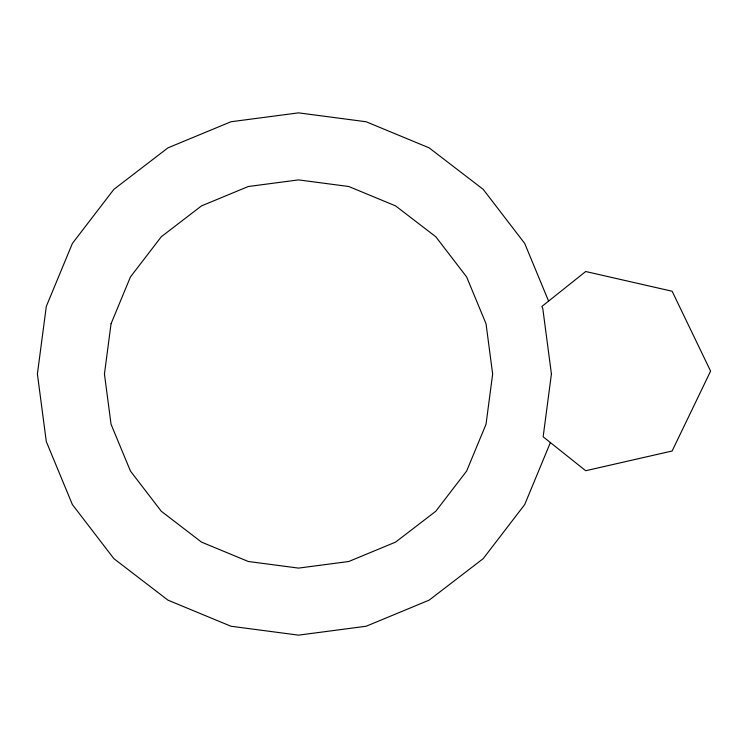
<?xml version="1.0" encoding="UTF-8"?>
<svg xmlns="http://www.w3.org/2000/svg" width="748" height="748" viewBox="0 0 748 748"><rect width="100%" height="100%" fill="white"/><g stroke="black" fill="none" stroke-linecap="round" stroke-linejoin="round"><path stroke-width="1.12" d="M550.388 442.564L524.703 504.573L483.199 558.653L429.118 600.158L366.137 626.244L298.546 635.145L230.954 626.244L167.973 600.158L113.883 558.653L72.388 504.573L46.301 441.591L37.4 374L46.301 306.409L72.388 243.427L113.883 189.347L167.973 147.842L230.954 121.756L298.546 112.855L366.137 121.756L429.118 147.842L483.199 189.347L524.703 243.427L548.593 301.107M111.05 323.762L104.44 374L111.05 424.238L130.442 471.053L161.288 511.249L201.493 542.104L248.308 561.496L298.546 568.106L348.783 561.496L395.599 542.104L435.794 511.249L466.64 471.053L486.032 424.238L492.651 374L486.032 323.762L466.64 276.947L435.794 236.751L395.599 205.896L348.783 186.504L298.546 179.894L248.308 186.504L201.493 205.896L161.288 236.751L130.442 276.947L111.05 323.762M551.416 374L543.151 436.795L585.703 470.726L672.134 450.997L710.6 371.12L672.134 291.243L585.703 271.515L541.917 306.428L542.796 308.55L551.416 374"/></g></svg>
